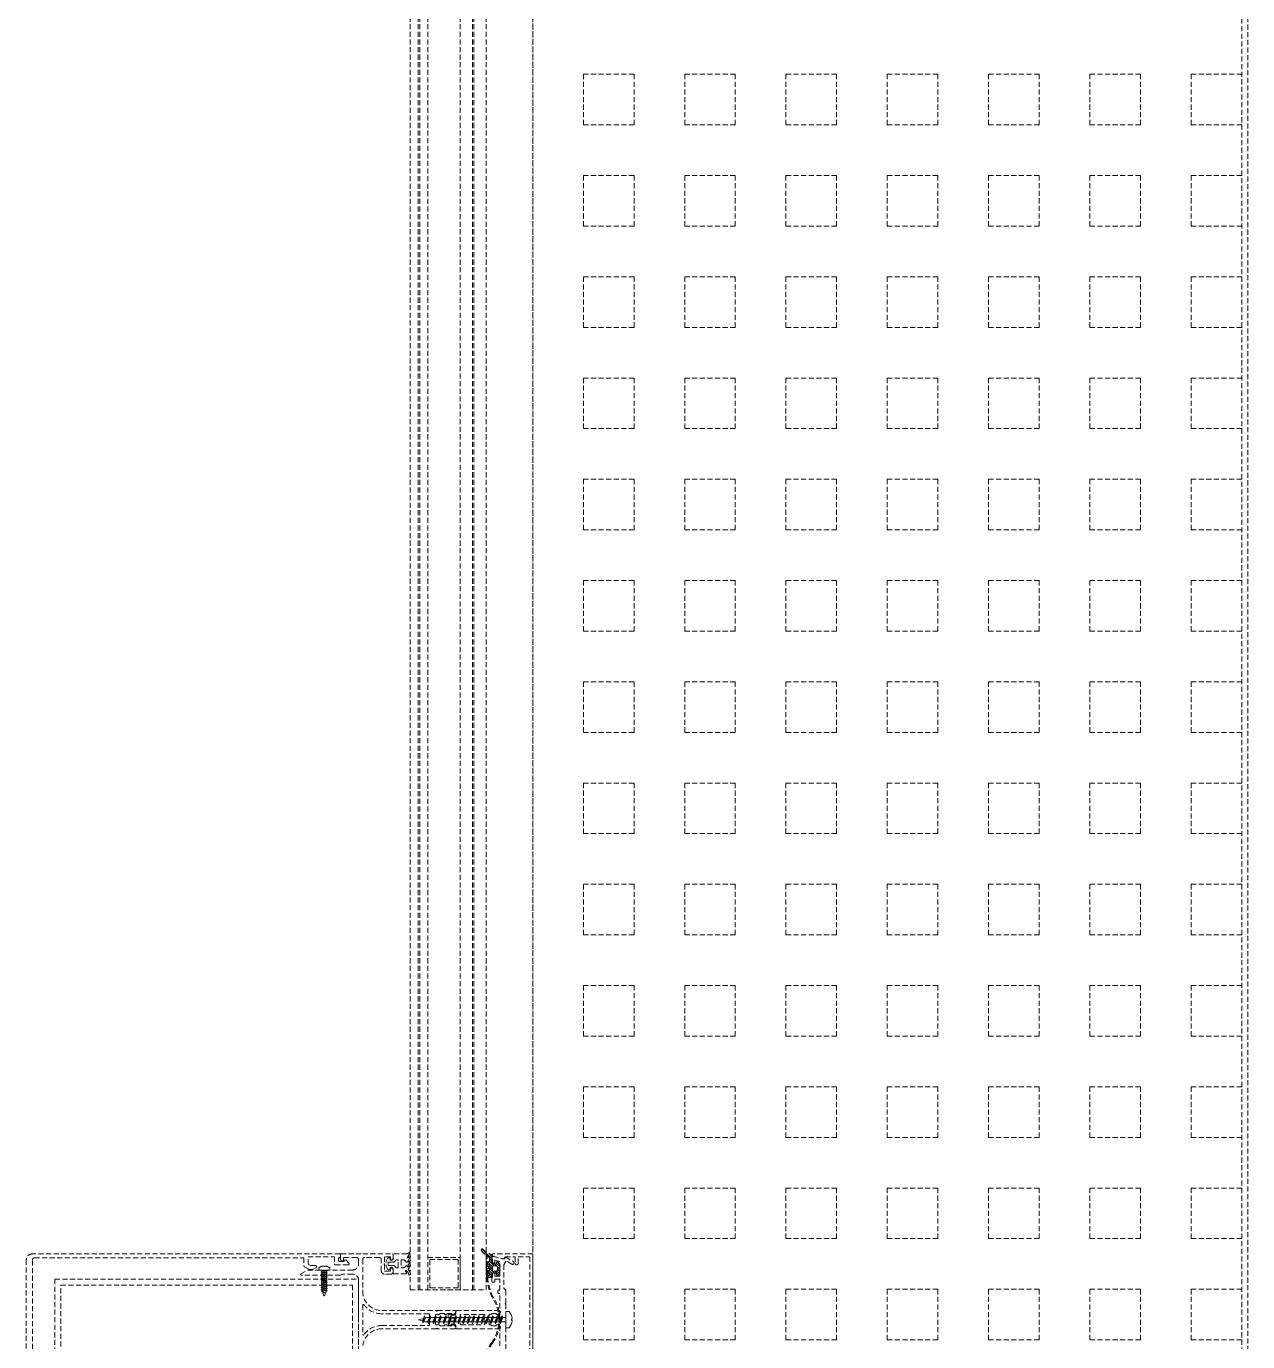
# Model space of a CAD drawing. Extents: x -1457 to 23780, y -2071 to 4205.
# Drawn here: x 4762.5 to 4822.8, y 849.9 to 914.9 of the extents above; entities that cross this region are included whole.
import ezdxf

# ---------------------------------------------------------------- set-up
doc = ezdxf.new("R2010")
doc.units = 0
doc.header["$MEASUREMENT"] = 0
doc.linetypes.add('HIDDEN', pattern=[0.375, 0.25, -0.125])
doc.layers.get('0').update_dxf_attribs({"color": 9, "lineweight": 9})
doc.layers.add('M-TEFRIS2-015', color=129, linetype='Continuous', lineweight=9)

# ---------------------------------------------------------------- blocks, each defined once
blk = doc.blocks.new('vid u')
at = {"lineweight": 5, "ltscale": 0.5}
for p, q in [((-18169.01, 6488.98), (-18169.59, 6487.02)), ((-18169.01, 6488.98), (-18168.46, 6486.56)), ((-18171.11, 6484.16), (-18170.11, 6484.53)), ((-18167.91, 6482.87), (-18171.11, 6484.16)), ((-18166.91, 6483.23), (-18171.11, 6484.16)), ((-18170.57, 6486.66), (-18169.57, 6487.03)), ((-18167.16, 6486.01), (-18170.57, 6486.66)), ((-18168.16, 6485.65), (-18170.57, 6486.66)), ((-18170.11, 6484.53), (-18170.11, 6485.84)), ((-18170.11, 6484.53), (-18166.91, 6483.23)), ((-18170.11, 6484.53), (-18166.91, 6483.23)), ((-18170.11, 6481.97), (-18170.11, 6483.76)), ((-18169.89, 6486.38), (-18170.1, 6485.93)), ((-18169.57, 6487.03), (-18167.16, 6486.01)), ((-18167.16, 6486.01), (-18168.16, 6485.65)), ((-18168.16, 6485.65), (-18167.93, 6484.98)), ((-18167.91, 6483.64), (-18167.91, 6484.91)), ((-18166.91, 6483.23), (-18167.91, 6482.87)), ((-18167.91, 6481.08), (-18167.91, 6482.87)), ((-18171.11, 6481.61), (-18170.11, 6481.97)), ((-18167.91, 6480.31), (-18171.11, 6481.61)), ((-18166.91, 6480.68), (-18171.11, 6481.61)), ((-18171.11, 6479.06), (-18170.11, 6479.42)), ((-18167.91, 6477.76), (-18171.11, 6479.06)), ((-18166.91, 6478.12), (-18171.11, 6479.06)), ((-18171.11, 6476.5), (-18170.11, 6476.87)), ((-18167.91, 6475.2), (-18171.11, 6476.5)), ((-18166.91, 6475.57), (-18171.11, 6476.5)), ((-18170.11, 6481.97), (-18166.91, 6480.68)), ((-18170.11, 6481.97), (-18166.91, 6480.68)), ((-18170.11, 6479.42), (-18170.11, 6481.2)), ((-18170.11, 6479.42), (-18166.91, 6478.12)), ((-18170.11, 6479.42), (-18166.91, 6478.12)), ((-18170.11, 6476.87), (-18170.11, 6478.65)), ((-18170.11, 6476.87), (-18166.91, 6475.57)), ((-18170.11, 6476.87), (-18166.91, 6475.57)), ((-18170.11, 6474.31), (-18170.11, 6476.1)), ((-18166.91, 6480.68), (-18167.91, 6480.31)), ((-18167.91, 6478.53), (-18167.91, 6480.31)), ((-18166.91, 6478.12), (-18167.91, 6477.76)), ((-18167.91, 6475.97), (-18167.91, 6477.76)), ((-18171.11, 6473.95), (-18170.11, 6474.31)), ((-18167.91, 6472.65), (-18171.11, 6473.95)), ((-18166.91, 6473.01), (-18171.11, 6473.95)), ((-18171.11, 6471.49), (-18170.11, 6471.86)), ((-18167.91, 6470.2), (-18171.11, 6471.49)), ((-18166.91, 6470.56), (-18171.11, 6471.49)), ((-18171.11, 6469.24), (-18170.11, 6469.6)), ((-18170.11, 6474.31), (-18166.91, 6473.01)), ((-18170.11, 6474.31), (-18166.91, 6473.01)), ((-18170.11, 6471.86), (-18170.11, 6473.54)), ((-18170.11, 6471.86), (-18166.91, 6470.56)), ((-18170.11, 6471.86), (-18166.91, 6470.56)), ((-18170.11, 6469.6), (-18170.11, 6471.14)), ((-18170.11, 6469.6), (-18166.91, 6468.31)), ((-18170.11, 6469.6), (-18166.91, 6468.31)), ((-18166.91, 6475.57), (-18167.91, 6475.2)), ((-18167.91, 6473.42), (-18167.91, 6475.2)), ((-18166.91, 6473.01), (-18167.91, 6472.65)), ((-18167.91, 6470.97), (-18167.91, 6472.65)), ((-18166.91, 6470.56), (-18167.91, 6470.2)), ((-18167.91, 6468.71), (-18167.91, 6470.2)), ((-18167.91, 6467.94), (-18171.11, 6469.24)), ((-18166.91, 6468.31), (-18171.11, 6469.24)), ((-18171.11, 6466.99), (-18170.11, 6467.35)), ((-18167.91, 6465.69), (-18171.11, 6466.99)), ((-18166.91, 6466.05), (-18171.11, 6466.99)), ((-18171.11, 6464.73), (-18170.11, 6465.1)), ((-18167.91, 6463.43), (-18171.11, 6464.73)), ((-18166.91, 6463.8), (-18171.11, 6464.73)), ((-18170.11, 6467.35), (-18170.11, 6468.89)), ((-18170.11, 6467.35), (-18166.91, 6466.05)), ((-18170.11, 6467.35), (-18166.91, 6466.05)), ((-18170.11, 6465.1), (-18170.11, 6466.63)), ((-18170.11, 6465.1), (-18166.91, 6463.8)), ((-18170.11, 6465.1), (-18166.91, 6463.8)), ((-18170.11, 6462.8), (-18170.11, 6464.38)), ((-18166.91, 6468.31), (-18167.91, 6467.94)), ((-18167.91, 6466.46), (-18167.91, 6467.94)), ((-18166.91, 6466.05), (-18167.91, 6465.69)), ((-18167.91, 6464.2), (-18167.91, 6465.69)), ((-18166.91, 6463.8), (-18167.91, 6463.43)), ((-18167.91, 6461.91), (-18167.91, 6463.43)), ((-18171.11, 6462.43), (-18170.11, 6462.8)), ((-18167.91, 6461.14), (-18171.11, 6462.43)), ((-18166.91, 6461.5), (-18171.11, 6462.43)), ((-18171.11, 6460.14), (-18170.11, 6460.5)), ((-18167.91, 6458.84), (-18171.11, 6460.14)), ((-18166.91, 6459.2), (-18171.11, 6460.14)), ((-18171.11, 6457.84), (-18170.11, 6458.2)), ((-18167.91, 6456.54), (-18171.11, 6457.84)), ((-18166.91, 6456.91), (-18171.11, 6457.84)), ((-18170.11, 6462.8), (-18166.91, 6461.5)), ((-18170.11, 6462.8), (-18166.91, 6461.5)), ((-18170.11, 6460.5), (-18170.11, 6462.03)), ((-18170.11, 6460.5), (-18166.91, 6459.2)), ((-18170.11, 6460.5), (-18166.91, 6459.2)), ((-18170.11, 6458.2), (-18170.11, 6459.73)), ((-18170.11, 6458.2), (-18166.91, 6456.91)), ((-18170.11, 6455.91), (-18170.11, 6457.44)), ((-18166.91, 6461.5), (-18167.91, 6461.14)), ((-18167.91, 6459.61), (-18167.91, 6461.14)), ((-18166.91, 6459.2), (-18167.91, 6458.84)), ((-18167.91, 6457.31), (-18167.91, 6458.84)), ((-18166.91, 6456.91), (-18167.91, 6456.54)), ((-18167.91, 6455.02), (-18167.91, 6456.54)), ((-18171.11, 6455.55), (-18170.11, 6455.91)), ((-18167.91, 6454.25), (-18171.11, 6455.55)), ((-18166.91, 6454.61), (-18171.11, 6455.55)), ((-18171.11, 6453.25), (-18170.11, 6453.61)), ((-18166.91, 6452.31), (-18171.11, 6453.25)), ((-18167.91, 6451.95), (-18171.11, 6453.25)), ((-18170.11, 6451.31), (-18171.11, 6450.94)), ((-18167.91, 6449.65), (-18171.11, 6450.94)), ((-18171.11, 6450.94), (-18166.91, 6450.01)), ((-18170.11, 6455.91), (-18166.91, 6454.61)), ((-18170.11, 6453.61), (-18170.11, 6455.14)), ((-18170.11, 6453.61), (-18166.91, 6452.31)), ((-18170.11, 6453.61), (-18166.91, 6452.31)), ((-18170.11, 6451.31), (-18170.11, 6452.84)), ((-18166.91, 6450.01), (-18170.11, 6451.31)), ((-18170.11, 6449.01), (-18170.11, 6450.54)), ((-18166.91, 6454.61), (-18167.91, 6454.25)), ((-18167.91, 6452.72), (-18167.91, 6454.25)), ((-18166.91, 6452.31), (-18167.91, 6451.95)), ((-18167.91, 6450.42), (-18167.91, 6451.95)), ((-18166.91, 6450.01), (-18167.91, 6449.65)), ((-18164.91, 6445.88), (-18173.11, 6445.88)), ((-18173.11, 6444.22), (-18173.11, 6445.88)), ((-18171.11, 6448.64), (-18170.11, 6449.01)), ((-18167.91, 6447.35), (-18171.11, 6448.64)), ((-18166.91, 6447.71), (-18171.11, 6448.64)), ((-18170.11, 6449.01), (-18166.91, 6447.71)), ((-18170.11, 6445.88), (-18170.11, 6448.24)), ((-18167.91, 6448.12), (-18167.91, 6449.65)), ((-18166.91, 6447.71), (-18167.91, 6447.35)), ((-18167.91, 6445.88), (-18167.91, 6447.35)), ((-18164.91, 6444.22), (-18164.91, 6445.88))]:
    blk.add_line(p, q, dxfattribs=at)
blk.add_lwpolyline([(-18169.59, 6442.85), (-18169.14, 6443.18), (-18168.89, 6443.18), (-18168.43, 6442.85)], dxfattribs=at)
for centre, radius, start, end in [((-18169.91, 6485.84), 0.2, 155.32512, 180), ((-18168.11, 6484.91), 0.2, 0, 19.11162), ((-18168.56, 6450.67), 7.89, 234.75731, 262.49049), ((-18169.46, 6450.67), 7.89, 277.50951, 305.24269)]:
    blk.add_arc(centre, radius, start, end, dxfattribs=at)

msp = doc.modelspace()

# ---------------------------------------------------------------- hatches: boundary and pattern name
at = {"layer": 'M-TEFRIS2-015', "linetype": 'HIDDEN', "lineweight": 0}
h = msp.add_hatch(dxfattribs=at)
h.set_pattern_fill('LINE', color=256, scale=0.666667, angle=675, style=0)
h.set_pattern_definition([(135, (4906.09187, 796.91743), (-0.058925565, -0.058925565), [])])
edge = h.paths.add_edge_path()
edge.add_arc((4785.516, 854.724), 0.625, 207.2, 247.3388)
edge.add_arc((4785.202, 854.003), 0.162, 360.10269, 422.96001, ccw=False)
edge.add_line((4785.363, 854.003), (4785.363, 853.923))
edge.add_line((4785.363, 853.923), (4785.363, 853.909))
edge.add_line((4785.363, 853.909), (4785.363, 853.902))
edge.add_line((4785.363, 853.902), (4785.361, 853.894))
edge.add_line((4785.361, 853.894), (4785.358, 853.887))
edge.add_line((4785.358, 853.887), (4785.354, 853.88))
edge.add_line((4785.354, 853.88), (4785.349, 853.874))
edge.add_line((4785.349, 853.874), (4785.342, 853.868))
edge.add_line((4785.342, 853.868), (4785.335, 853.864))
edge.add_line((4785.335, 853.864), (4785.328, 853.861))
edge.add_line((4785.328, 853.861), (4785.313, 853.859))
edge.add_line((4785.313, 853.859), (4785.238, 853.859))
edge.add_line((4785.238, 853.859), (4785.235, 853.859))
edge.add_line((4785.235, 853.859), (4785.232, 853.858))
edge.add_line((4785.232, 853.858), (4785.229, 853.857))
edge.add_line((4785.229, 853.857), (4785.226, 853.855))
edge.add_line((4785.226, 853.855), (4785.224, 853.853))
edge.add_line((4785.224, 853.853), (4785.221, 853.851))
edge.add_line((4785.221, 853.851), (4785.22, 853.848))
edge.add_line((4785.22, 853.848), (4785.219, 853.845))
edge.add_line((4785.219, 853.845), (4785.218, 853.839))
edge.add_line((4785.218, 853.839), (4785.218, 853.759))
edge.add_line((4785.218, 853.759), (4785.218, 853.756))
edge.add_line((4785.218, 853.756), (4785.219, 853.753))
edge.add_line((4785.219, 853.753), (4785.22, 853.75))
edge.add_line((4785.22, 853.75), (4785.221, 853.747))
edge.add_line((4785.221, 853.747), (4785.224, 853.745))
edge.add_line((4785.224, 853.745), (4785.226, 853.743))
edge.add_line((4785.226, 853.743), (4785.229, 853.741))
edge.add_line((4785.229, 853.741), (4785.232, 853.74))
edge.add_line((4785.232, 853.74), (4785.238, 853.739))
edge.add_line((4785.238, 853.739), (4785.313, 853.739))
edge.add_line((4785.313, 853.739), (4785.321, 853.738))
edge.add_line((4785.321, 853.738), (4785.328, 853.737))
edge.add_line((4785.328, 853.737), (4785.335, 853.734))
edge.add_line((4785.335, 853.734), (4785.342, 853.73))
edge.add_line((4785.342, 853.73), (4785.349, 853.724))
edge.add_line((4785.349, 853.724), (4785.354, 853.718))
edge.add_line((4785.354, 853.718), (4785.358, 853.711))
edge.add_line((4785.358, 853.711), (4785.361, 853.704))
edge.add_line((4785.361, 853.704), (4785.363, 853.689))
edge.add_line((4785.363, 853.689), (4785.363, 853.682))
edge.add_line((4785.363, 853.682), (4785.361, 853.674))
edge.add_line((4785.361, 853.674), (4785.358, 853.667))
edge.add_line((4785.358, 853.667), (4785.354, 853.66))
edge.add_line((4785.354, 853.66), (4785.349, 853.654))
edge.add_line((4785.349, 853.654), (4785.342, 853.648))
edge.add_line((4785.342, 853.648), (4785.335, 853.644))
edge.add_line((4785.335, 853.644), (4785.328, 853.641))
edge.add_line((4785.328, 853.641), (4785.313, 853.639))
edge.add_line((4785.313, 853.639), (4785.238, 853.639))
edge.add_line((4785.238, 853.639), (4785.235, 853.639))
edge.add_line((4785.235, 853.639), (4785.232, 853.638))
edge.add_line((4785.232, 853.638), (4785.229, 853.637))
edge.add_line((4785.229, 853.637), (4785.226, 853.635))
edge.add_line((4785.226, 853.635), (4785.224, 853.633))
edge.add_line((4785.224, 853.633), (4785.221, 853.631))
edge.add_line((4785.221, 853.631), (4785.22, 853.628))
edge.add_line((4785.22, 853.628), (4785.219, 853.625))
edge.add_line((4785.219, 853.625), (4785.218, 853.619))
edge.add_line((4785.218, 853.619), (4785.218, 853.539))
edge.add_line((4785.218, 853.539), (4785.218, 853.536))
edge.add_line((4785.218, 853.536), (4785.219, 853.533))
edge.add_line((4785.219, 853.533), (4785.22, 853.53))
edge.add_line((4785.22, 853.53), (4785.221, 853.527))
edge.add_line((4785.221, 853.527), (4785.224, 853.525))
edge.add_line((4785.224, 853.525), (4785.226, 853.523))
edge.add_line((4785.226, 853.523), (4785.229, 853.521))
edge.add_line((4785.229, 853.521), (4785.232, 853.52))
edge.add_line((4785.232, 853.52), (4785.238, 853.519))
edge.add_line((4785.238, 853.519), (4785.313, 853.519))
edge.add_line((4785.313, 853.519), (4785.321, 853.518))
edge.add_line((4785.321, 853.518), (4785.328, 853.517))
edge.add_line((4785.328, 853.517), (4785.335, 853.514))
edge.add_line((4785.335, 853.514), (4785.342, 853.51))
edge.add_line((4785.342, 853.51), (4785.349, 853.504))
edge.add_line((4785.349, 853.504), (4785.354, 853.498))
edge.add_line((4785.354, 853.498), (4785.358, 853.491))
edge.add_line((4785.358, 853.491), (4785.361, 853.484))
edge.add_line((4785.361, 853.484), (4785.363, 853.469))
edge.add_line((4785.363, 853.469), (4785.363, 853.462))
edge.add_line((4785.363, 853.462), (4785.361, 853.454))
edge.add_line((4785.361, 853.454), (4785.358, 853.447))
edge.add_line((4785.358, 853.447), (4785.354, 853.44))
edge.add_line((4785.354, 853.44), (4785.349, 853.434))
edge.add_line((4785.349, 853.434), (4785.342, 853.428))
edge.add_line((4785.342, 853.428), (4785.335, 853.424))
edge.add_line((4785.335, 853.424), (4785.328, 853.421))
edge.add_line((4785.328, 853.421), (4785.313, 853.419))
edge.add_line((4785.313, 853.419), (4785.238, 853.419))
edge.add_line((4785.238, 853.419), (4785.235, 853.419))
edge.add_line((4785.235, 853.419), (4785.232, 853.418))
edge.add_line((4785.232, 853.418), (4785.229, 853.417))
edge.add_line((4785.229, 853.417), (4785.226, 853.415))
edge.add_line((4785.226, 853.415), (4785.224, 853.413))
edge.add_line((4785.224, 853.413), (4785.221, 853.411))
edge.add_line((4785.221, 853.411), (4785.22, 853.408))
edge.add_line((4785.22, 853.408), (4785.219, 853.405))
edge.add_line((4785.219, 853.405), (4785.218, 853.399))
edge.add_line((4785.218, 853.399), (4785.218, 853.319))
edge.add_line((4785.218, 853.319), (4785.218, 853.316))
edge.add_line((4785.218, 853.316), (4785.219, 853.313))
edge.add_line((4785.219, 853.313), (4785.22, 853.31))
edge.add_line((4785.22, 853.31), (4785.221, 853.307))
edge.add_line((4785.221, 853.307), (4785.224, 853.305))
edge.add_line((4785.224, 853.305), (4785.226, 853.303))
edge.add_line((4785.226, 853.303), (4785.229, 853.301))
edge.add_line((4785.229, 853.301), (4785.232, 853.3))
edge.add_line((4785.232, 853.3), (4785.238, 853.299))
edge.add_line((4785.238, 853.299), (4785.313, 853.299))
edge.add_line((4785.313, 853.299), (4785.321, 853.298))
edge.add_line((4785.321, 853.298), (4785.328, 853.297))
edge.add_line((4785.328, 853.297), (4785.335, 853.294))
edge.add_line((4785.335, 853.294), (4785.342, 853.29))
edge.add_line((4785.342, 853.29), (4785.349, 853.284))
edge.add_line((4785.349, 853.284), (4785.354, 853.278))
edge.add_line((4785.354, 853.278), (4785.358, 853.271))
edge.add_line((4785.358, 853.271), (4785.361, 853.264))
edge.add_line((4785.361, 853.264), (4785.363, 853.249))
edge.add_line((4785.363, 853.249), (4785.363, 853.242))
edge.add_line((4785.363, 853.242), (4785.361, 853.234))
edge.add_line((4785.361, 853.234), (4785.358, 853.227))
edge.add_line((4785.358, 853.227), (4785.354, 853.22))
edge.add_line((4785.354, 853.22), (4785.349, 853.214))
edge.add_line((4785.349, 853.214), (4785.342, 853.208))
edge.add_line((4785.342, 853.208), (4785.335, 853.204))
edge.add_line((4785.335, 853.204), (4785.328, 853.201))
edge.add_line((4785.328, 853.201), (4785.313, 853.199))
edge.add_line((4785.313, 853.199), (4785.238, 853.199))
edge.add_line((4785.238, 853.199), (4785.235, 853.199))
edge.add_line((4785.235, 853.199), (4785.232, 853.198))
edge.add_line((4785.232, 853.198), (4785.229, 853.197))
edge.add_line((4785.229, 853.197), (4785.226, 853.195))
edge.add_line((4785.226, 853.195), (4785.224, 853.193))
edge.add_line((4785.224, 853.193), (4785.221, 853.191))
edge.add_line((4785.221, 853.191), (4785.22, 853.188))
edge.add_line((4785.22, 853.188), (4785.219, 853.185))
edge.add_line((4785.219, 853.185), (4785.218, 853.179))
edge.add_line((4785.218, 853.179), (4785.218, 853.099))
edge.add_line((4785.218, 853.099), (4785.218, 853.096))
edge.add_line((4785.218, 853.096), (4785.218, 853.093))
edge.add_line((4785.218, 853.093), (4785.22, 853.09))
edge.add_line((4785.22, 853.09), (4785.221, 853.087))
edge.add_line((4785.221, 853.087), (4785.223, 853.085))
edge.add_line((4785.223, 853.085), (4785.226, 853.083))
edge.add_line((4785.226, 853.083), (4785.229, 853.081))
edge.add_line((4785.229, 853.081), (4785.232, 853.08))
edge.add_line((4785.232, 853.08), (4785.238, 853.079))
edge.add_line((4785.238, 853.079), (4785.489, 853.079))
edge.add_arc((4785.489, 853.109), 0.03, 270, 360)
edge.add_line((4785.519, 853.109), (4785.519, 853.293))
edge.add_line((4785.519, 853.293), (4785.689, 853.293))
edge.add_line((4785.689, 853.293), (4785.709, 853.218))
edge.add_arc((4785.757, 853.231), 0.05, 194.59854, 302.03941)
edge.add_arc((4785.731, 853.273), 0.1, 302.03941, 333.6122)
edge.add_arc((4785.227, 853.523), 0.662, 333.6122, 386.3878)
edge.add_arc((4785.731, 853.773), 0.1, 386.3878, 417.96059)
edge.add_arc((4785.757, 853.815), 0.05, 417.96059, 525.40146)
edge.add_line((4785.709, 853.828), (4785.689, 853.753))
edge.add_line((4785.689, 853.753), (4785.519, 853.753))
edge.add_line((4785.519, 853.753), (4785.519, 854.173))
edge.add_arc((4785.469, 854.173), 0.05, 360, 436.84021)
edge.add_arc((4785.625, 854.971), 0.763, 218.66182, 259.12016, ccw=False)
edge.add_arc((4785.007, 854.451), 0.0486, 423.02927, 555.43171)
edge = h.paths.add_edge_path(flags=16)
edge.add_arc((4785.717, 853.623), 0.03, 370.82404, 450)
edge.add_line((4785.717, 853.653), (4785.549, 853.653))
edge.add_arc((4785.549, 853.623), 0.03, 450, 540)
edge.add_line((4785.519, 853.623), (4785.519, 853.423))
edge.add_arc((4785.549, 853.423), 0.03, 180, 270)
edge.add_line((4785.549, 853.393), (4785.717, 853.393))
edge.add_arc((4785.717, 853.423), 0.03, 270, 349.17596)
edge.add_arc((4785.194, 853.523), 0.562, 349.17596, 370.82404)

# ---------------------------------------------------------------- linework, layer by layer
for p, q in [((4787.5, 320), (4787.5, 2034.619)), ((4787.5, 2034.319), (4787.5, 320)), ((4822.5, 285), (4822.5, 2034.319)), ((4822.793, 284.7), (4822.793, 2034.319)), ((4781.447, 852.469), (4781.447, 1011.045)), ((4781.847, 852.469), (4781.847, 1011.045)), ((4781.923, 852.469), (4781.923, 1011.045)), ((4782.323, 852.469), (4782.323, 1011.045)), ((4783.923, 852.469), (4783.923, 1011.045)), ((4784.523, 852.469), (4784.523, 1011.045)), ((4784.599, 852.469), (4784.599, 1011.045)), ((4785.199, 852.469), (4785.199, 1011.045)), ((4787.5, 912.5), (4787.5, 912.5)), ((4790, 912.5), (4792.5, 912.5)), ((4790, 910), (4790, 912.5)), ((4792.5, 910), (4792.5, 912.5)), ((4795, 912.5), (4797.5, 912.5)), ((4795, 910), (4795, 912.5)), ((4797.5, 910), (4797.5, 912.5)), ((4800, 912.5), (4802.5, 912.5)), ((4800, 910), (4800, 912.5)), ((4802.5, 910), (4802.5, 912.5)), ((4805, 912.5), (4807.5, 912.5)), ((4805, 910), (4805, 912.5)), ((4807.5, 910), (4807.5, 912.5)), ((4810, 912.5), (4812.5, 912.5)), ((4810, 910), (4810, 912.5)), ((4812.5, 910), (4812.5, 912.5)), ((4815, 912.5), (4817.5, 912.5)), ((4815, 910), (4815, 912.5)), ((4817.5, 910), (4817.5, 912.5)), ((4820, 912.5), (4822.5, 912.5)), ((4820, 910), (4820, 912.5)), ((4787.5, 910), (4787.5, 910)), ((4790, 910), (4792.5, 910)), ((4795, 910), (4797.5, 910)), ((4800, 910), (4802.5, 910)), ((4805, 910), (4807.5, 910)), ((4810, 910), (4812.5, 910)), ((4815, 910), (4817.5, 910)), ((4820, 910), (4822.5, 910)), ((4787.5, 907.5), (4787.5, 907.5)), ((4790, 907.5), (4792.5, 907.5)), ((4790, 905), (4790, 907.5)), ((4792.5, 905), (4792.5, 907.5)), ((4795, 907.5), (4797.5, 907.5)), ((4795, 905), (4795, 907.5)), ((4797.5, 905), (4797.5, 907.5)), ((4800, 907.5), (4802.5, 907.5)), ((4800, 905), (4800, 907.5)), ((4802.5, 905), (4802.5, 907.5)), ((4805, 907.5), (4807.5, 907.5)), ((4805, 905), (4805, 907.5)), ((4807.5, 905), (4807.5, 907.5)), ((4810, 907.5), (4812.5, 907.5)), ((4810, 905), (4810, 907.5)), ((4812.5, 905), (4812.5, 907.5)), ((4815, 907.5), (4817.5, 907.5)), ((4815, 905), (4815, 907.5)), ((4817.5, 905), (4817.5, 907.5)), ((4820, 907.5), (4822.5, 907.5)), ((4820, 905), (4820, 907.5)), ((4787.5, 905), (4787.5, 905)), ((4790, 905), (4792.5, 905)), ((4795, 905), (4797.5, 905)), ((4800, 905), (4802.5, 905)), ((4805, 905), (4807.5, 905)), ((4810, 905), (4812.5, 905)), ((4815, 905), (4817.5, 905)), ((4820, 905), (4822.5, 905)), ((4787.5, 902.5), (4787.5, 902.5)), ((4790, 902.5), (4792.5, 902.5)), ((4790, 900), (4790, 902.5)), ((4792.5, 900), (4792.5, 902.5)), ((4795, 902.5), (4797.5, 902.5)), ((4795, 900), (4795, 902.5)), ((4797.5, 900), (4797.5, 902.5)), ((4800, 902.5), (4802.5, 902.5)), ((4800, 900), (4800, 902.5)), ((4802.5, 900), (4802.5, 902.5)), ((4805, 902.5), (4807.5, 902.5)), ((4805, 900), (4805, 902.5)), ((4807.5, 900), (4807.5, 902.5)), ((4810, 902.5), (4812.5, 902.5)), ((4810, 900), (4810, 902.5)), ((4812.5, 900), (4812.5, 902.5)), ((4815, 902.5), (4817.5, 902.5)), ((4815, 900), (4815, 902.5)), ((4817.5, 900), (4817.5, 902.5)), ((4820, 902.5), (4822.5, 902.5)), ((4820, 900), (4820, 902.5)), ((4787.5, 900), (4787.5, 900)), ((4790, 900), (4792.5, 900)), ((4795, 900), (4797.5, 900)), ((4800, 900), (4802.5, 900)), ((4805, 900), (4807.5, 900)), ((4810, 900), (4812.5, 900)), ((4815, 900), (4817.5, 900)), ((4820, 900), (4822.5, 900)), ((4787.5, 897.5), (4787.5, 897.5)), ((4790, 897.5), (4792.5, 897.5)), ((4790, 895), (4790, 897.5)), ((4792.5, 895), (4792.5, 897.5)), ((4795, 897.5), (4797.5, 897.5)), ((4795, 895), (4795, 897.5)), ((4797.5, 895), (4797.5, 897.5)), ((4800, 897.5), (4802.5, 897.5)), ((4800, 895), (4800, 897.5)), ((4802.5, 895), (4802.5, 897.5)), ((4805, 897.5), (4807.5, 897.5)), ((4805, 895), (4805, 897.5)), ((4807.5, 895), (4807.5, 897.5)), ((4810, 897.5), (4812.5, 897.5)), ((4810, 895), (4810, 897.5)), ((4812.5, 895), (4812.5, 897.5)), ((4815, 897.5), (4817.5, 897.5)), ((4815, 895), (4815, 897.5)), ((4817.5, 895), (4817.5, 897.5)), ((4820, 897.5), (4822.5, 897.5)), ((4820, 895), (4820, 897.5)), ((4787.5, 895), (4787.5, 895)), ((4790, 895), (4792.5, 895)), ((4795, 895), (4797.5, 895)), ((4800, 895), (4802.5, 895)), ((4805, 895), (4807.5, 895)), ((4810, 895), (4812.5, 895)), ((4815, 895), (4817.5, 895)), ((4820, 895), (4822.5, 895)), ((4787.5, 892.5), (4787.5, 892.5)), ((4790, 892.5), (4792.5, 892.5)), ((4790, 890), (4790, 892.5)), ((4792.5, 890), (4792.5, 892.5)), ((4795, 892.5), (4797.5, 892.5)), ((4795, 890), (4795, 892.5)), ((4797.5, 890), (4797.5, 892.5)), ((4800, 892.5), (4802.5, 892.5)), ((4800, 890), (4800, 892.5)), ((4802.5, 890), (4802.5, 892.5)), ((4805, 892.5), (4807.5, 892.5)), ((4805, 890), (4805, 892.5)), ((4807.5, 890), (4807.5, 892.5)), ((4810, 892.5), (4812.5, 892.5)), ((4810, 890), (4810, 892.5)), ((4812.5, 890), (4812.5, 892.5)), ((4815, 892.5), (4817.5, 892.5)), ((4815, 890), (4815, 892.5)), ((4817.5, 890), (4817.5, 892.5)), ((4820, 892.5), (4822.5, 892.5)), ((4820, 890), (4820, 892.5)), ((4787.5, 890), (4787.5, 890)), ((4790, 890), (4792.5, 890)), ((4795, 890), (4797.5, 890)), ((4800, 890), (4802.5, 890)), ((4805, 890), (4807.5, 890)), ((4810, 890), (4812.5, 890)), ((4815, 890), (4817.5, 890)), ((4820, 890), (4822.5, 890)), ((4787.5, 887.5), (4787.5, 887.5)), ((4790, 887.5), (4792.5, 887.5)), ((4790, 885), (4790, 887.5)), ((4792.5, 885), (4792.5, 887.5)), ((4795, 887.5), (4797.5, 887.5)), ((4795, 885), (4795, 887.5)), ((4797.5, 885), (4797.5, 887.5)), ((4800, 887.5), (4802.5, 887.5)), ((4800, 885), (4800, 887.5)), ((4802.5, 885), (4802.5, 887.5)), ((4805, 887.5), (4807.5, 887.5)), ((4805, 885), (4805, 887.5)), ((4807.5, 885), (4807.5, 887.5)), ((4810, 887.5), (4812.5, 887.5)), ((4810, 885), (4810, 887.5)), ((4812.5, 885), (4812.5, 887.5)), ((4815, 887.5), (4817.5, 887.5)), ((4815, 885), (4815, 887.5)), ((4817.5, 885), (4817.5, 887.5)), ((4820, 887.5), (4822.5, 887.5)), ((4820, 885), (4820, 887.5)), ((4787.5, 885), (4787.5, 885)), ((4790, 885), (4792.5, 885)), ((4795, 885), (4797.5, 885)), ((4800, 885), (4802.5, 885)), ((4805, 885), (4807.5, 885)), ((4810, 885), (4812.5, 885)), ((4815, 885), (4817.5, 885)), ((4820, 885), (4822.5, 885)), ((4787.5, 882.5), (4787.5, 882.5)), ((4790, 882.5), (4792.5, 882.5)), ((4790, 880), (4790, 882.5)), ((4792.5, 880), (4792.5, 882.5)), ((4795, 882.5), (4797.5, 882.5)), ((4795, 880), (4795, 882.5)), ((4797.5, 880), (4797.5, 882.5)), ((4800, 882.5), (4802.5, 882.5)), ((4800, 880), (4800, 882.5)), ((4802.5, 880), (4802.5, 882.5)), ((4805, 882.5), (4807.5, 882.5)), ((4805, 880), (4805, 882.5)), ((4807.5, 880), (4807.5, 882.5)), ((4810, 882.5), (4812.5, 882.5)), ((4810, 880), (4810, 882.5)), ((4812.5, 880), (4812.5, 882.5)), ((4815, 882.5), (4817.5, 882.5)), ((4815, 880), (4815, 882.5)), ((4817.5, 880), (4817.5, 882.5)), ((4820, 882.5), (4822.5, 882.5)), ((4820, 880), (4820, 882.5)), ((4787.5, 880), (4787.5, 880)), ((4790, 880), (4792.5, 880)), ((4795, 880), (4797.5, 880)), ((4800, 880), (4802.5, 880)), ((4805, 880), (4807.5, 880)), ((4810, 880), (4812.5, 880)), ((4815, 880), (4817.5, 880)), ((4820, 880), (4822.5, 880)), ((4787.5, 877.5), (4787.5, 877.5)), ((4790, 877.5), (4792.5, 877.5)), ((4790, 875), (4790, 877.5)), ((4792.5, 875), (4792.5, 877.5)), ((4795, 877.5), (4797.5, 877.5)), ((4795, 875), (4795, 877.5)), ((4797.5, 875), (4797.5, 877.5)), ((4800, 877.5), (4802.5, 877.5)), ((4800, 875), (4800, 877.5)), ((4802.5, 875), (4802.5, 877.5)), ((4805, 877.5), (4807.5, 877.5)), ((4805, 875), (4805, 877.5)), ((4807.5, 875), (4807.5, 877.5)), ((4810, 877.5), (4812.5, 877.5)), ((4810, 875), (4810, 877.5)), ((4812.5, 875), (4812.5, 877.5)), ((4815, 877.5), (4817.5, 877.5)), ((4815, 875), (4815, 877.5)), ((4817.5, 875), (4817.5, 877.5)), ((4820, 877.5), (4822.5, 877.5)), ((4820, 875), (4820, 877.5)), ((4787.5, 875), (4787.5, 875)), ((4790, 875), (4792.5, 875)), ((4795, 875), (4797.5, 875)), ((4800, 875), (4802.5, 875)), ((4805, 875), (4807.5, 875)), ((4810, 875), (4812.5, 875)), ((4815, 875), (4817.5, 875)), ((4820, 875), (4822.5, 875)), ((4787.5, 872.5), (4787.5, 872.5)), ((4790, 872.5), (4792.5, 872.5)), ((4790, 870), (4790, 872.5)), ((4792.5, 870), (4792.5, 872.5)), ((4795, 872.5), (4797.5, 872.5)), ((4795, 870), (4795, 872.5)), ((4797.5, 870), (4797.5, 872.5)), ((4800, 872.5), (4802.5, 872.5)), ((4800, 870), (4800, 872.5)), ((4802.5, 870), (4802.5, 872.5)), ((4805, 872.5), (4807.5, 872.5)), ((4805, 870), (4805, 872.5)), ((4807.5, 870), (4807.5, 872.5)), ((4810, 872.5), (4812.5, 872.5)), ((4810, 870), (4810, 872.5)), ((4812.5, 870), (4812.5, 872.5)), ((4815, 872.5), (4817.5, 872.5)), ((4815, 870), (4815, 872.5)), ((4817.5, 870), (4817.5, 872.5)), ((4820, 872.5), (4822.5, 872.5)), ((4820, 870), (4820, 872.5)), ((4787.5, 870), (4787.5, 870)), ((4790, 870), (4792.5, 870)), ((4795, 870), (4797.5, 870)), ((4800, 870), (4802.5, 870)), ((4805, 870), (4807.5, 870)), ((4810, 870), (4812.5, 870)), ((4815, 870), (4817.5, 870)), ((4820, 870), (4822.5, 870)), ((4787.5, 867.5), (4787.5, 867.5)), ((4790, 867.5), (4792.5, 867.5)), ((4790, 865), (4790, 867.5)), ((4792.5, 865), (4792.5, 867.5)), ((4795, 867.5), (4797.5, 867.5)), ((4795, 865), (4795, 867.5)), ((4797.5, 865), (4797.5, 867.5)), ((4800, 867.5), (4802.5, 867.5)), ((4800, 865), (4800, 867.5)), ((4802.5, 865), (4802.5, 867.5)), ((4805, 867.5), (4807.5, 867.5)), ((4805, 865), (4805, 867.5)), ((4807.5, 865), (4807.5, 867.5)), ((4810, 867.5), (4812.5, 867.5)), ((4810, 865), (4810, 867.5)), ((4812.5, 865), (4812.5, 867.5)), ((4815, 867.5), (4817.5, 867.5)), ((4815, 865), (4815, 867.5)), ((4817.5, 865), (4817.5, 867.5)), ((4820, 867.5), (4822.5, 867.5)), ((4820, 865), (4820, 867.5)), ((4787.5, 865), (4787.5, 865)), ((4790, 865), (4792.5, 865)), ((4795, 865), (4797.5, 865)), ((4800, 865), (4802.5, 865)), ((4805, 865), (4807.5, 865)), ((4810, 865), (4812.5, 865)), ((4815, 865), (4817.5, 865)), ((4820, 865), (4822.5, 865)), ((4787.5, 862.5), (4787.5, 862.5)), ((4790, 862.5), (4792.5, 862.5)), ((4790, 860), (4790, 862.5)), ((4792.5, 860), (4792.5, 862.5)), ((4795, 862.5), (4797.5, 862.5)), ((4795, 860), (4795, 862.5)), ((4797.5, 860), (4797.5, 862.5)), ((4800, 862.5), (4802.5, 862.5)), ((4800, 860), (4800, 862.5)), ((4802.5, 860), (4802.5, 862.5)), ((4805, 862.5), (4807.5, 862.5)), ((4805, 860), (4805, 862.5)), ((4807.5, 860), (4807.5, 862.5)), ((4810, 862.5), (4812.5, 862.5)), ((4810, 860), (4810, 862.5)), ((4812.5, 860), (4812.5, 862.5)), ((4815, 862.5), (4817.5, 862.5)), ((4815, 860), (4815, 862.5)), ((4817.5, 860), (4817.5, 862.5)), ((4820, 862.5), (4822.5, 862.5)), ((4820, 860), (4820, 862.5)), ((4787.5, 860), (4787.5, 860)), ((4790, 860), (4792.5, 860)), ((4795, 860), (4797.5, 860)), ((4800, 860), (4802.5, 860)), ((4805, 860), (4807.5, 860)), ((4810, 860), (4812.5, 860)), ((4815, 860), (4817.5, 860)), ((4820, 860), (4822.5, 860)), ((4787.5, 857.5), (4787.5, 857.5)), ((4790, 857.5), (4792.5, 857.5)), ((4790, 855), (4790, 857.5)), ((4792.5, 855), (4792.5, 857.5)), ((4795, 857.5), (4797.5, 857.5)), ((4795, 855), (4795, 857.5)), ((4797.5, 855), (4797.5, 857.5)), ((4800, 857.5), (4802.5, 857.5)), ((4800, 855), (4800, 857.5)), ((4802.5, 855), (4802.5, 857.5)), ((4805, 857.5), (4807.5, 857.5)), ((4805, 855), (4805, 857.5)), ((4807.5, 855), (4807.5, 857.5)), ((4810, 857.5), (4812.5, 857.5)), ((4810, 855), (4810, 857.5)), ((4812.5, 855), (4812.5, 857.5)), ((4815, 857.5), (4817.5, 857.5)), ((4815, 855), (4815, 857.5)), ((4817.5, 855), (4817.5, 857.5)), ((4820, 857.5), (4822.5, 857.5)), ((4820, 855), (4820, 857.5)), ((4787.5, 855), (4787.5, 855)), ((4790, 855), (4792.5, 855)), ((4795, 855), (4797.5, 855)), ((4800, 855), (4802.5, 855)), ((4805, 855), (4807.5, 855)), ((4810, 855), (4812.5, 855)), ((4815, 855), (4817.5, 855)), ((4820, 855), (4822.5, 855)), ((4776.935, 853.559), (4776.935, 853.45)), ((4777.476, 853.559), (4777.476, 853.45)), ((4777.476, 853.45), (4776.935, 853.45)), ((4777.059, 853.443), (4777.059, 853.45)), ((4777.059, 853.443), (4777.352, 853.395)), ((4777.093, 853.423), (4777.059, 853.443)), ((4777.059, 853.355), (4777.093, 853.375)), ((4777.059, 853.347), (4777.059, 853.355)), ((4777.352, 853.306), (4777.059, 853.355)), ((4777.093, 853.327), (4777.059, 853.347)), ((4777.059, 853.347), (4777.352, 853.298)), ((4777.059, 853.258), (4777.093, 853.278)), ((4777.059, 853.25), (4777.059, 853.258)), ((4777.352, 853.21), (4777.059, 853.258)), ((4777.093, 853.23), (4777.059, 853.25)), ((4777.059, 853.25), (4777.352, 853.202)), ((4777.059, 853.162), (4777.093, 853.182)), ((4777.059, 853.154), (4777.059, 853.162)), ((4777.352, 853.113), (4777.059, 853.162)), ((4777.093, 853.134), (4777.059, 853.154)), ((4777.059, 853.154), (4777.352, 853.105)), ((4777.059, 853.065), (4777.093, 853.085)), ((4777.059, 853.057), (4777.059, 853.065)), ((4777.352, 853.017), (4777.059, 853.065)), ((4777.093, 853.037), (4777.059, 853.057)), ((4777.059, 853.057), (4777.352, 853.009)), ((4777.059, 852.969), (4777.093, 852.989)), ((4777.059, 852.969), (4777.059, 852.961)), ((4777.352, 852.921), (4777.059, 852.969)), ((4777.093, 852.941), (4777.059, 852.961)), ((4777.059, 852.961), (4777.352, 852.913)), ((4777.059, 852.872), (4777.093, 852.892)), ((4777.352, 852.824), (4777.059, 852.872)), ((4777.059, 852.864), (4777.059, 852.872)), ((4777.059, 852.864), (4777.352, 852.816)), ((4777.093, 852.844), (4777.059, 852.864)), ((4777.352, 853.403), (4777.065, 853.45)), ((4777.093, 853.375), (4777.093, 853.423)), ((4777.317, 853.375), (4777.093, 853.423)), ((4777.093, 853.375), (4777.317, 853.326)), ((4777.093, 853.278), (4777.093, 853.327)), ((4777.317, 853.278), (4777.093, 853.327)), ((4777.093, 853.278), (4777.317, 853.23)), ((4777.317, 853.182), (4777.093, 853.23)), ((4777.093, 853.182), (4777.093, 853.23)), ((4777.093, 853.182), (4777.317, 853.133)), ((4777.093, 853.177), (4777.093, 852.989)), ((4777.317, 853.085), (4777.093, 853.134)), ((4777.093, 853.085), (4777.093, 853.134)), ((4777.093, 853.085), (4777.317, 853.037)), ((4777.317, 852.989), (4777.093, 853.037)), ((4777.093, 852.989), (4777.317, 852.941)), ((4777.093, 852.892), (4777.093, 852.941)), ((4777.317, 852.893), (4777.093, 852.941)), ((4777.093, 852.892), (4777.317, 852.844)), ((4777.191, 853.45), (4777.317, 853.423)), ((4777.317, 853.423), (4777.317, 853.45)), ((4777.317, 853.423), (4777.352, 853.403)), ((4777.317, 853.423), (4777.352, 853.403)), ((4777.352, 853.395), (4777.317, 853.375)), ((4777.317, 853.326), (4777.317, 853.375)), ((4777.317, 853.326), (4777.352, 853.306)), ((4777.317, 853.326), (4777.352, 853.306)), ((4777.352, 853.298), (4777.317, 853.278)), ((4777.317, 853.278), (4777.317, 853.23)), ((4777.317, 853.23), (4777.352, 853.21)), ((4777.317, 853.23), (4777.352, 853.21)), ((4777.317, 853.037), (4777.317, 853.225)), ((4777.352, 853.202), (4777.317, 853.182)), ((4777.317, 853.182), (4777.317, 853.133)), ((4777.317, 853.182), (4777.317, 853.133)), ((4777.317, 853.133), (4777.352, 853.113)), ((4777.317, 853.133), (4777.352, 853.113)), ((4777.352, 853.105), (4777.317, 853.085)), ((4777.317, 853.085), (4777.317, 853.037)), ((4777.317, 853.085), (4777.317, 853.037)), ((4777.317, 853.037), (4777.352, 853.017)), ((4777.317, 853.037), (4777.352, 853.017)), ((4777.352, 853.009), (4777.317, 852.989)), ((4777.317, 852.989), (4777.317, 852.941)), ((4777.317, 852.989), (4777.317, 852.941)), ((4777.317, 852.941), (4777.352, 852.921)), ((4777.317, 852.941), (4777.352, 852.921)), ((4777.352, 852.913), (4777.317, 852.893)), ((4777.317, 852.893), (4777.317, 852.844)), ((4777.352, 853.403), (4777.352, 853.395)), ((4777.352, 853.306), (4777.352, 853.298)), ((4777.352, 853.21), (4777.352, 853.202)), ((4777.352, 853.113), (4777.352, 853.105)), ((4777.352, 853.017), (4777.352, 853.009)), ((4777.352, 852.921), (4777.352, 852.913)), ((4777.059, 852.776), (4777.093, 852.796)), ((4777.059, 852.776), (4777.059, 852.768)), ((4777.352, 852.728), (4777.059, 852.776)), ((4777.093, 852.748), (4777.059, 852.768)), ((4777.059, 852.768), (4777.352, 852.72)), ((4777.059, 852.679), (4777.093, 852.699)), ((4777.352, 852.631), (4777.059, 852.679)), ((4777.059, 852.679), (4777.059, 852.671)), ((4777.059, 852.671), (4777.352, 852.623)), ((4777.093, 852.651), (4777.059, 852.671)), ((4777.059, 852.583), (4777.093, 852.603)), ((4777.352, 852.535), (4777.059, 852.583)), ((4777.059, 852.583), (4777.059, 852.575)), ((4777.059, 852.575), (4777.352, 852.527)), ((4777.093, 852.555), (4777.059, 852.575)), ((4777.059, 852.487), (4777.093, 852.507)), ((4777.352, 852.438), (4777.059, 852.487)), ((4777.059, 852.479), (4777.059, 852.487)), ((4777.059, 852.479), (4777.352, 852.43)), ((4777.093, 852.459), (4777.059, 852.479)), ((4777.086, 852.39), (4777.107, 852.402)), ((4777.159, 852.374), (4777.086, 852.39)), ((4777.086, 852.382), (4777.086, 852.39)), ((4777.121, 852.362), (4777.086, 852.382)), ((4777.086, 852.382), (4777.185, 852.361)), ((4777.317, 852.796), (4777.093, 852.844)), ((4777.093, 852.796), (4777.093, 852.844)), ((4777.093, 852.796), (4777.317, 852.748)), ((4777.093, 852.748), (4777.093, 852.699)), ((4777.317, 852.7), (4777.093, 852.748)), ((4777.093, 852.699), (4777.317, 852.651)), ((4777.317, 852.603), (4777.093, 852.651)), ((4777.093, 852.603), (4777.093, 852.651)), ((4777.093, 852.603), (4777.317, 852.555)), ((4777.317, 852.507), (4777.093, 852.555)), ((4777.093, 852.507), (4777.093, 852.555)), ((4777.317, 852.41), (4777.093, 852.459)), ((4777.093, 852.441), (4777.093, 852.459)), ((4777.107, 852.402), (4777.093, 852.441)), ((4777.107, 852.402), (4777.273, 852.314)), ((4777.273, 852.314), (4777.121, 852.362)), ((4777.195, 852.182), (4777.121, 852.362)), ((4777.185, 852.361), (4777.159, 852.374)), ((4777.307, 852.412), (4777.215, 852.182)), ((4777.317, 852.41), (4777.307, 852.412)), ((4777.317, 852.844), (4777.352, 852.824)), ((4777.317, 852.844), (4777.352, 852.824)), ((4777.352, 852.816), (4777.317, 852.796)), ((4777.317, 852.748), (4777.317, 852.796)), ((4777.317, 852.748), (4777.352, 852.728)), ((4777.317, 852.748), (4777.352, 852.728)), ((4777.352, 852.72), (4777.317, 852.7)), ((4777.317, 852.7), (4777.317, 852.651)), ((4777.317, 852.651), (4777.352, 852.631)), ((4777.317, 852.651), (4777.352, 852.631)), ((4777.352, 852.623), (4777.317, 852.603)), ((4777.317, 852.603), (4777.317, 852.555)), ((4777.317, 852.555), (4777.352, 852.535)), ((4777.317, 852.555), (4777.352, 852.535)), ((4777.352, 852.527), (4777.317, 852.507)), ((4777.317, 852.507), (4777.317, 852.458)), ((4777.317, 852.458), (4777.352, 852.438)), ((4777.352, 852.43), (4777.317, 852.41)), ((4777.352, 852.824), (4777.352, 852.816)), ((4777.352, 852.728), (4777.352, 852.72)), ((4777.352, 852.631), (4777.352, 852.623)), ((4777.352, 852.535), (4777.352, 852.527)), ((4777.352, 852.438), (4777.352, 852.43)), ((4781.447, 852.469), (4785.199, 852.469)), ((4787.5, 852.5), (4787.5, 852.5)), ((4790, 852.5), (4792.5, 852.5)), ((4790, 850), (4790, 852.5)), ((4792.5, 850), (4792.5, 852.5)), ((4795, 852.5), (4797.5, 852.5)), ((4795, 850), (4795, 852.5)), ((4797.5, 850), (4797.5, 852.5)), ((4800, 852.5), (4802.5, 852.5)), ((4800, 850), (4800, 852.5)), ((4802.5, 850), (4802.5, 852.5)), ((4805, 852.5), (4807.5, 852.5)), ((4805, 850), (4805, 852.5)), ((4807.5, 850), (4807.5, 852.5)), ((4810, 852.5), (4812.5, 852.5)), ((4810, 850), (4810, 852.5)), ((4812.5, 850), (4812.5, 852.5)), ((4815, 852.5), (4817.5, 852.5)), ((4815, 850), (4815, 852.5)), ((4817.5, 850), (4817.5, 852.5)), ((4820, 852.5), (4822.5, 852.5)), ((4820, 850), (4820, 852.5)), ((4777.205, 852.175), (4777.195, 852.182)), ((4777.215, 852.182), (4777.205, 852.175)), ((4783.321, 851.18), (4783.321, 851.13)), ((4783.371, 851.08), (4783.711, 851.08)), ((4783.711, 850.92), (4783.371, 850.92)), ((4783.471, 851.28), (4783.421, 851.28)), ((4783.471, 851.23), (4783.471, 851.28)), ((4783.611, 851.23), (4783.471, 851.23)), ((4783.711, 851.4), (4783.711, 851.33)), ((4783.711, 851.08), (4783.711, 850.92)), ((4785.851, 851.45), (4783.761, 851.45)), ((4783.911, 851.2), (4783.911, 850.8)), ((4785.091, 851.25), (4783.961, 851.25)), ((4785.141, 850.8), (4785.141, 851.2)), ((4785.341, 850.78), (4785.341, 851.22)), ((4785.371, 851.25), (4785.42, 851.25)), ((4785.455, 851.264), (4785.501, 851.31)), ((4785.501, 851.31), (4785.671, 851.31)), ((4785.701, 851.28), (4785.701, 851.25)), ((4785.721, 851.25), (4785.701, 851.27)), ((4785.701, 851.25), (4785.78, 851.25)), ((4785.815, 851.264), (4785.886, 851.335)), ((4785.901, 851.37), (4785.901, 851.4)), ((4783.321, 850.87), (4783.321, 850.82)), ((4783.421, 850.72), (4783.471, 850.72)), ((4783.471, 850.72), (4783.471, 850.77)), ((4783.471, 850.77), (4783.611, 850.77)), ((4783.711, 850.67), (4783.711, 850.6)), ((4783.761, 850.55), (4785.851, 850.55)), ((4783.961, 850.75), (4785.091, 850.75)), ((4785.42, 850.75), (4785.371, 850.75)), ((4785.501, 850.69), (4785.455, 850.735)), ((4785.671, 850.69), (4785.501, 850.69)), ((4785.78, 850.75), (4785.701, 850.75)), ((4785.701, 850.75), (4785.701, 850.72)), ((4785.886, 850.664), (4785.815, 850.735)), ((4785.901, 850.6), (4785.901, 850.629)), ((4787.5, 850), (4787.5, 850)), ((4790, 850), (4792.5, 850)), ((4795, 850), (4797.5, 850)), ((4800, 850), (4802.5, 850)), ((4805, 850), (4807.5, 850)), ((4810, 850), (4812.5, 850)), ((4815, 850), (4817.5, 850)), ((4820, 850), (4822.5, 850))]:
    msp.add_line(p, q, dxfattribs=at)
for points in [[(4762.8, 848.05), (4762.8, 853.95), (4762.8, 853.95, -0.414214), (4762.9, 854.05), (4776.207, 854.05), (4776.207, 853.643, 0.267949), (4776.222, 853.617), (4776.47, 853.474, 0.131652), (4776.485, 853.47), (4776.619, 853.47, 0.131652), (4776.634, 853.474), (4776.812, 853.577, 0.267949), (4776.827, 853.603), (4776.827, 853.64, 0.414214), (4776.797, 853.67), (4776.531, 853.67), (4776.407, 853.741), (4776.407, 854.1), (4777.707, 854.1), (4777.707, 853.75, 0.414214), (4777.757, 853.7), (4778.387, 853.7, 0.650971), (4778.424, 853.784), (4778.273, 853.95, 0.508142), (4778.225, 853.945), (4778.187, 853.88), (4777.907, 853.88), (4777.907, 854.05, 0.432363), (4778.005, 854.15), (4778.005, 854.22, 0.477393), (4777.977, 854.25), (4762.8, 854.25, 0.414214), (4762.5, 853.95), (4762.5, 853.95), (4762.5, 848.05, 0.414214)], [(4778.905, 849.05), (4778.905, 851), (4778.905, 852.95, 0.414214), (4778.605, 853.25), (4778.105, 853.25), (4778.003, 853.2), (4776.067, 853.2, -0.767327), (4776.052, 853.256), (4776.388, 853.45), (4777.175, 853.45), (4777.205, 853.42), (4777.235, 853.45), (4778.605, 853.45, 0.414214), (4778.905, 853.75), (4778.905, 853.97, 0.414214), (4778.805, 854.07), (4778.155, 854.07), (4778.155, 853.93, -0.414214), (4778.125, 853.9), (4778.105, 853.9, -0.414214), (4778.005, 854), (4778.005, 854.22, -0.414214), (4778.035, 854.25), (4779.105, 854.25), (4780.575, 854.25, -0.414214), (4780.605, 854.22), (4780.605, 854.05, -0.414214), (4780.505, 853.95), (4780.485, 853.95), (4780.485, 854.1), (4780.185, 854.1), (4780.185, 853.78), (4780.155, 853.75), (4780.185, 853.72), (4780.185, 853.4), (4780.485, 853.4), (4780.485, 853.55), (4780.505, 853.55, -0.414214), (4780.605, 853.45), (4780.605, 853.35, -0.414214), (4780.505, 853.25), (4780.185, 853.25, -0.414214), (4780.025, 853.41), (4780.025, 853.97, 0.414214), (4779.925, 854.07), (4779.205, 854.07, 0.414214), (4779.105, 853.97), (4779.105, 852.4, 0.414214), (4780.055, 851.45), (4782.735, 851.45), (4782.765, 851.42), (4782.795, 851.45), (4783.655, 851.45, -0.414214), (4783.705, 851.4), (4783.705, 851.371, -0.198912), (4783.691, 851.335), (4783.62, 851.265, -0.198912), (4783.584, 851.25), (4783.505, 851.25), (4783.505, 851.28, 0.414214), (4783.475, 851.31), (4783.305, 851.31), (4783.26, 851.265, -0.198912), (4783.224, 851.25), (4783.145, 851.25), (4783.145, 851.28, 0.414214), (4783.115, 851.31), (4782.945, 851.31), (4782.9, 851.265, -0.198912), (4782.864, 851.25), (4782.735, 851.25, 0.414214), (4782.705, 851.22), (4782.705, 851), (4782.705, 850.78, 0.414214), (4782.735, 850.75), (4782.864, 850.75, -0.198912), (4782.9, 850.735), (4782.945, 850.69), (4783.115, 850.69, 0.414214), (4783.145, 850.72), (4783.145, 850.75), (4783.224, 850.75, -0.198912), (4783.26, 850.735), (4783.305, 850.69), (4783.475, 850.69, 0.414214), (4783.505, 850.72), (4783.505, 850.75), (4783.584, 850.75, -0.198912), (4783.62, 850.735), (4783.691, 850.665, -0.198912), (4783.705, 850.629), (4783.705, 850.6, -0.414214), (4783.655, 850.55), (4782.795, 850.55), (4782.765, 850.58), (4782.735, 850.55), (4780.055, 850.55, 0.414214), (4779.105, 849.6)], [(4785.202, 854.25), (4785.252, 854.25), (4785.252, 853.452, 0.10228), (4785.52, 852.156, -0.152313), (4785.88, 851, -0.152313), (4785.52, 849.844, 0.159108), (4785.252, 849.155), (4785.252, 847.978), (4785.202, 847.978), (4785.202, 849.156, -0.158967), (4785.48, 849.874, 0.152054), (4785.83, 851, 0.152944), (4785.476, 852.131, -0.10266), (4785.202, 853.452), (4785.202, 854.25)], [(4785.876, 849.7), (4785.876, 852.3), (4785.806, 852.3, -0.414214), (4785.776, 852.33), (4785.776, 852.42, -0.414214), (4785.806, 852.45), (4785.876, 852.45), (4785.876, 853), (4785.626, 853), (4785.626, 852.88, -0.414214), (4785.596, 852.85), (4785.526, 852.85, -0.414214), (4785.476, 852.9), (4785.476, 853.25, -0.414214), (4785.526, 853.3), (4785.596, 853.3, -0.414214), (4785.626, 853.27), (4785.626, 853.15), (4785.876, 853.15), (4785.876, 853.88), (4785.626, 853.947), (4785.626, 853.83, -0.414214), (4785.596, 853.8), (4785.526, 853.8, -0.414214), (4785.476, 853.85), (4785.476, 854.045, -0.493145), (4785.57, 854.117), (4786.07, 853.983), (4786.123, 854.075, -0.414214), (4786.164, 854.086), (4786.538, 853.87, -1), (4786.463, 853.74), (4786.184, 853.901), (4786.076, 853.713), (4786.076, 852.55), (4786.167, 852.459, -0.198912), (4786.176, 852.438), (4786.176, 851.83), (4786.146, 851.8), (4786.176, 851.77), (4786.176, 851), (4786.176, 850.23), (4786.146, 850.2), (4786.176, 850.17), (4786.176, 849.562, -0.198912)]]:
    msp.add_lwpolyline(points, format="xyb", dxfattribs=at)
for points in [[(4780.615, 854.039, -0.414214), (4780.515, 853.939), (4780.455, 853.939), (4780.455, 854.059), (4780.355, 854.059, 0.333333), (4780.355, 853.459), (4780.455, 853.459), (4780.455, 853.579), (4780.515, 853.579, -0.414214), (4780.615, 853.479), (4780.615, 853.259), (4781.275, 853.259), (4781.275, 853.298, 0.307685), (4781.234, 853.359, -1.128702), (4781.265, 853.416, -0.201212), (4781.365, 853.258, 0.978531), (4781.465, 853.258, 0.1613), (4781.355, 853.464, -0.307572), (4781.353, 853.487), (4781.463, 853.677, 0.8391), (4781.441, 853.696), (4781.346, 853.617, -0.8391), (4781.316, 853.642), (4781.463, 853.897, 0.8391), (4781.441, 853.916), (4781.346, 853.837, -0.8391), (4781.316, 853.862), (4781.463, 854.117, 0.8391), (4781.441, 854.136), (4781.346, 854.057, -0.8391), (4781.316, 854.082), (4781.463, 854.337, 0.8391), (4781.441, 854.356), (4781.353, 854.282, -0.176327), (4781.288, 854.259), (4780.615, 854.259)], [(4784.96, 854.438, 0.176952), (4785.275, 854.147, -0.281357), (4785.363, 854.003), (4785.363, 853.923), (4785.363, 853.909), (4785.363, 853.902), (4785.361, 853.894), (4785.358, 853.887), (4785.354, 853.88), (4785.349, 853.874), (4785.342, 853.868), (4785.335, 853.864), (4785.328, 853.861), (4785.313, 853.859), (4785.238, 853.859), (4785.235, 853.859), (4785.232, 853.858), (4785.229, 853.857), (4785.226, 853.855), (4785.224, 853.853), (4785.221, 853.851), (4785.22, 853.848), (4785.219, 853.845), (4785.218, 853.839), (4785.218, 853.759), (4785.218, 853.756), (4785.219, 853.753), (4785.22, 853.75), (4785.221, 853.747), (4785.224, 853.745), (4785.226, 853.743), (4785.229, 853.741), (4785.232, 853.74), (4785.238, 853.739), (4785.313, 853.739), (4785.321, 853.738), (4785.328, 853.737), (4785.335, 853.734), (4785.342, 853.73), (4785.349, 853.724), (4785.354, 853.718), (4785.358, 853.711), (4785.361, 853.704), (4785.363, 853.689), (4785.363, 853.682), (4785.361, 853.674), (4785.358, 853.667), (4785.354, 853.66), (4785.349, 853.654), (4785.342, 853.648), (4785.335, 853.644), (4785.328, 853.641), (4785.313, 853.639), (4785.238, 853.639), (4785.235, 853.639), (4785.232, 853.638), (4785.229, 853.637), (4785.226, 853.635), (4785.224, 853.633), (4785.221, 853.631), (4785.22, 853.628), (4785.219, 853.625), (4785.218, 853.619), (4785.218, 853.539), (4785.218, 853.536), (4785.219, 853.533), (4785.22, 853.53), (4785.221, 853.527), (4785.224, 853.525), (4785.226, 853.523), (4785.229, 853.521), (4785.232, 853.52), (4785.238, 853.519), (4785.313, 853.519), (4785.321, 853.518), (4785.328, 853.517), (4785.335, 853.514), (4785.342, 853.51), (4785.349, 853.504), (4785.354, 853.498), (4785.358, 853.491), (4785.361, 853.484), (4785.363, 853.469), (4785.363, 853.462), (4785.361, 853.454), (4785.358, 853.447), (4785.354, 853.44), (4785.349, 853.434), (4785.342, 853.428), (4785.335, 853.424), (4785.328, 853.421), (4785.313, 853.419), (4785.238, 853.419), (4785.235, 853.419), (4785.232, 853.418), (4785.229, 853.417), (4785.226, 853.415), (4785.224, 853.413), (4785.221, 853.411), (4785.22, 853.408), (4785.219, 853.405), (4785.218, 853.399), (4785.218, 853.319), (4785.218, 853.316), (4785.219, 853.313), (4785.22, 853.31), (4785.221, 853.307), (4785.224, 853.305), (4785.226, 853.303), (4785.229, 853.301), (4785.232, 853.3), (4785.238, 853.299), (4785.313, 853.299), (4785.321, 853.298), (4785.328, 853.297), (4785.335, 853.294), (4785.342, 853.29), (4785.349, 853.284), (4785.354, 853.278), (4785.358, 853.271), (4785.361, 853.264), (4785.363, 853.249), (4785.363, 853.242), (4785.361, 853.234), (4785.358, 853.227), (4785.354, 853.22), (4785.349, 853.214), (4785.342, 853.208), (4785.335, 853.204), (4785.328, 853.201), (4785.313, 853.199), (4785.238, 853.199), (4785.235, 853.199), (4785.232, 853.198), (4785.229, 853.197), (4785.226, 853.195), (4785.224, 853.193), (4785.221, 853.191), (4785.22, 853.188), (4785.219, 853.185), (4785.218, 853.179), (4785.218, 853.099), (4785.218, 853.096), (4785.218, 853.093), (4785.22, 853.09), (4785.221, 853.087), (4785.223, 853.085), (4785.226, 853.083), (4785.229, 853.081), (4785.232, 853.08), (4785.238, 853.079), (4785.489, 853.079, 0.414214), (4785.519, 853.109), (4785.519, 853.293), (4785.689, 853.293), (4785.709, 853.218, 0.506456), (4785.784, 853.188, 0.13864), (4785.82, 853.229, 0.234436), (4785.82, 853.818, 0.13864), (4785.784, 853.858, 0.506456), (4785.709, 853.828), (4785.689, 853.753), (4785.519, 853.753), (4785.519, 854.173, 0.348434), (4785.481, 854.222, -0.17839), (4785.029, 854.494, 0.651907)], [(4787.35, 847.9), (4786.78, 847.9), (4786.78, 848.225, 1), (4786.63, 848.225), (4786.63, 847.9), (4786.15, 847.9), (4786.101, 847.985, 0.339454), (4786.067, 847.999), (4785.541, 847.858, 0.876976), (4785.555, 847.75), (4787.5, 847.75), (4787.5, 854.25), (4785.555, 854.25, 0.876976), (4785.541, 854.142), (4786.067, 854.001, 0.339454), (4786.101, 854.015), (4786.15, 854.1), (4786.63, 854.1), (4786.63, 853.775, 1), (4786.78, 853.775), (4786.78, 854.1), (4787.35, 854.1)], [(4780.615, 853.839), (4780.389, 853.839, 0.375047), (4780.359, 853.813, 0.067879), (4780.359, 853.705, 0.375047), (4780.389, 853.679), (4780.615, 853.679, -0.298217), (4780.707, 853.619, 0.298217), (4780.799, 853.559), (4780.832, 853.559, 0.414214), (4780.862, 853.589), (4780.862, 853.929, 0.414214), (4780.832, 853.959), (4780.799, 853.959, 0.298217), (4780.707, 853.899, -0.298217)], [(4781.042, 853.559), (4781.075, 853.559, 1), (4781.075, 853.959), (4781.042, 853.959, 0.414214), (4781.012, 853.929), (4781.012, 853.589, 0.414214)], [(4785.747, 853.629, 0.359904), (4785.717, 853.653), (4785.549, 853.653, 0.414214), (4785.519, 853.623), (4785.519, 853.423, 0.414214), (4785.549, 853.393), (4785.717, 853.393, 0.359904), (4785.747, 853.417, 0.094739)], [(4785.747, 853.629, 0.359904), (4785.717, 853.653), (4785.549, 853.653, 0.414214), (4785.519, 853.623), (4785.519, 853.423, 0.414214), (4785.549, 853.393), (4785.717, 853.393, 0.359904), (4785.747, 853.417, 0.094739)], [(4782.405, 851.26, 0.414214), (4782.375, 851.29), (4780.055, 851.29, -0.239182), (4779.159, 851.745, 0.725247), (4779.105, 851.727), (4779.105, 851), (4779.105, 850.273, 0.725247), (4779.159, 850.255, -0.239182), (4780.055, 850.71), (4782.375, 850.71, 0.414214), (4782.405, 850.74), (4782.405, 851)]]:
    msp.add_lwpolyline(points, format="xyb", close=True, dxfattribs=at)
for points in [[(4777.167, 853.65), (4777.197, 853.628), (4777.213, 853.628), (4777.243, 853.65)], [(4777.093, 852.507), (4777.317, 852.458)]]:
    msp.add_lwpolyline(points, dxfattribs=at)
for points in [[(4783.923, 852.469), (4782.323, 852.469), (4782.323, 854.069), (4783.923, 854.069)], [(4783.823, 852.569), (4782.423, 852.569), (4782.423, 853.969), (4783.823, 853.969)], [(4763.905, 849), (4763.905, 853), (4778.905, 853), (4778.905, 849)], [(4764.205, 849.3), (4764.205, 852.7), (4778.605, 852.7), (4778.605, 849.3)]]:
    msp.add_lwpolyline(points, close=True, dxfattribs=at)
for centre, radius, start, end in [((4777.235, 853.134), 0.521, 97.50951, 125.24269), ((4777.175, 853.134), 0.521, 54.75731, 82.49049), ((4783.421, 851.18), 0.1, 90, 180), ((4783.371, 851.13), 0.05, 180, 270), ((4783.371, 850.87), 0.05, 90, 180), ((4783.611, 851.33), 0.1, 270, 0), ((4783.761, 851.4), 0.05, 90, 180), ((4783.961, 851.2), 0.05, 90, 180), ((4785.091, 851.2), 0.05, 0, 90), ((4785.371, 851.22), 0.03, 90, 180), ((4785.42, 851.3), 0.05, 270, 315), ((4785.671, 851.28), 0.03, 0, 90), ((4785.78, 851.3), 0.05, 270, 315), ((4785.851, 851.4), 0.05, 0, 90), ((4785.851, 851.37), 0.05, 315, 0), ((4783.421, 850.82), 0.1, 180, 270), ((4783.611, 850.67), 0.1, 0, 90), ((4783.761, 850.6), 0.05, 180, 270), ((4783.961, 850.8), 0.05, 180, 270), ((4785.091, 850.8), 0.05, 270, 0), ((4785.371, 850.78), 0.03, 180, 270), ((4785.42, 850.7), 0.05, 45, 90), ((4785.671, 850.72), 0.03, 270, 0), ((4785.78, 850.7), 0.05, 45, 90), ((4785.851, 850.6), 0.05, 270, 0), ((4785.851, 850.629), 0.05, 0, 45)]:
    msp.add_arc(centre, radius, start, end, dxfattribs=at)

# ---------------------------------------------------------------- block references
at = {"layer": 'M-TEFRIS2-015', "linetype": 'HIDDEN', "lineweight": 0, "xscale": 0.0999999999985448, "yscale": 0.0999999999985448, "zscale": 0.0999999999985448, "rotation": 90}
msp.add_blockref('vid u', (5430.763, 2667.901), dxfattribs=at)

doc.saveas('drawing.dxf')
